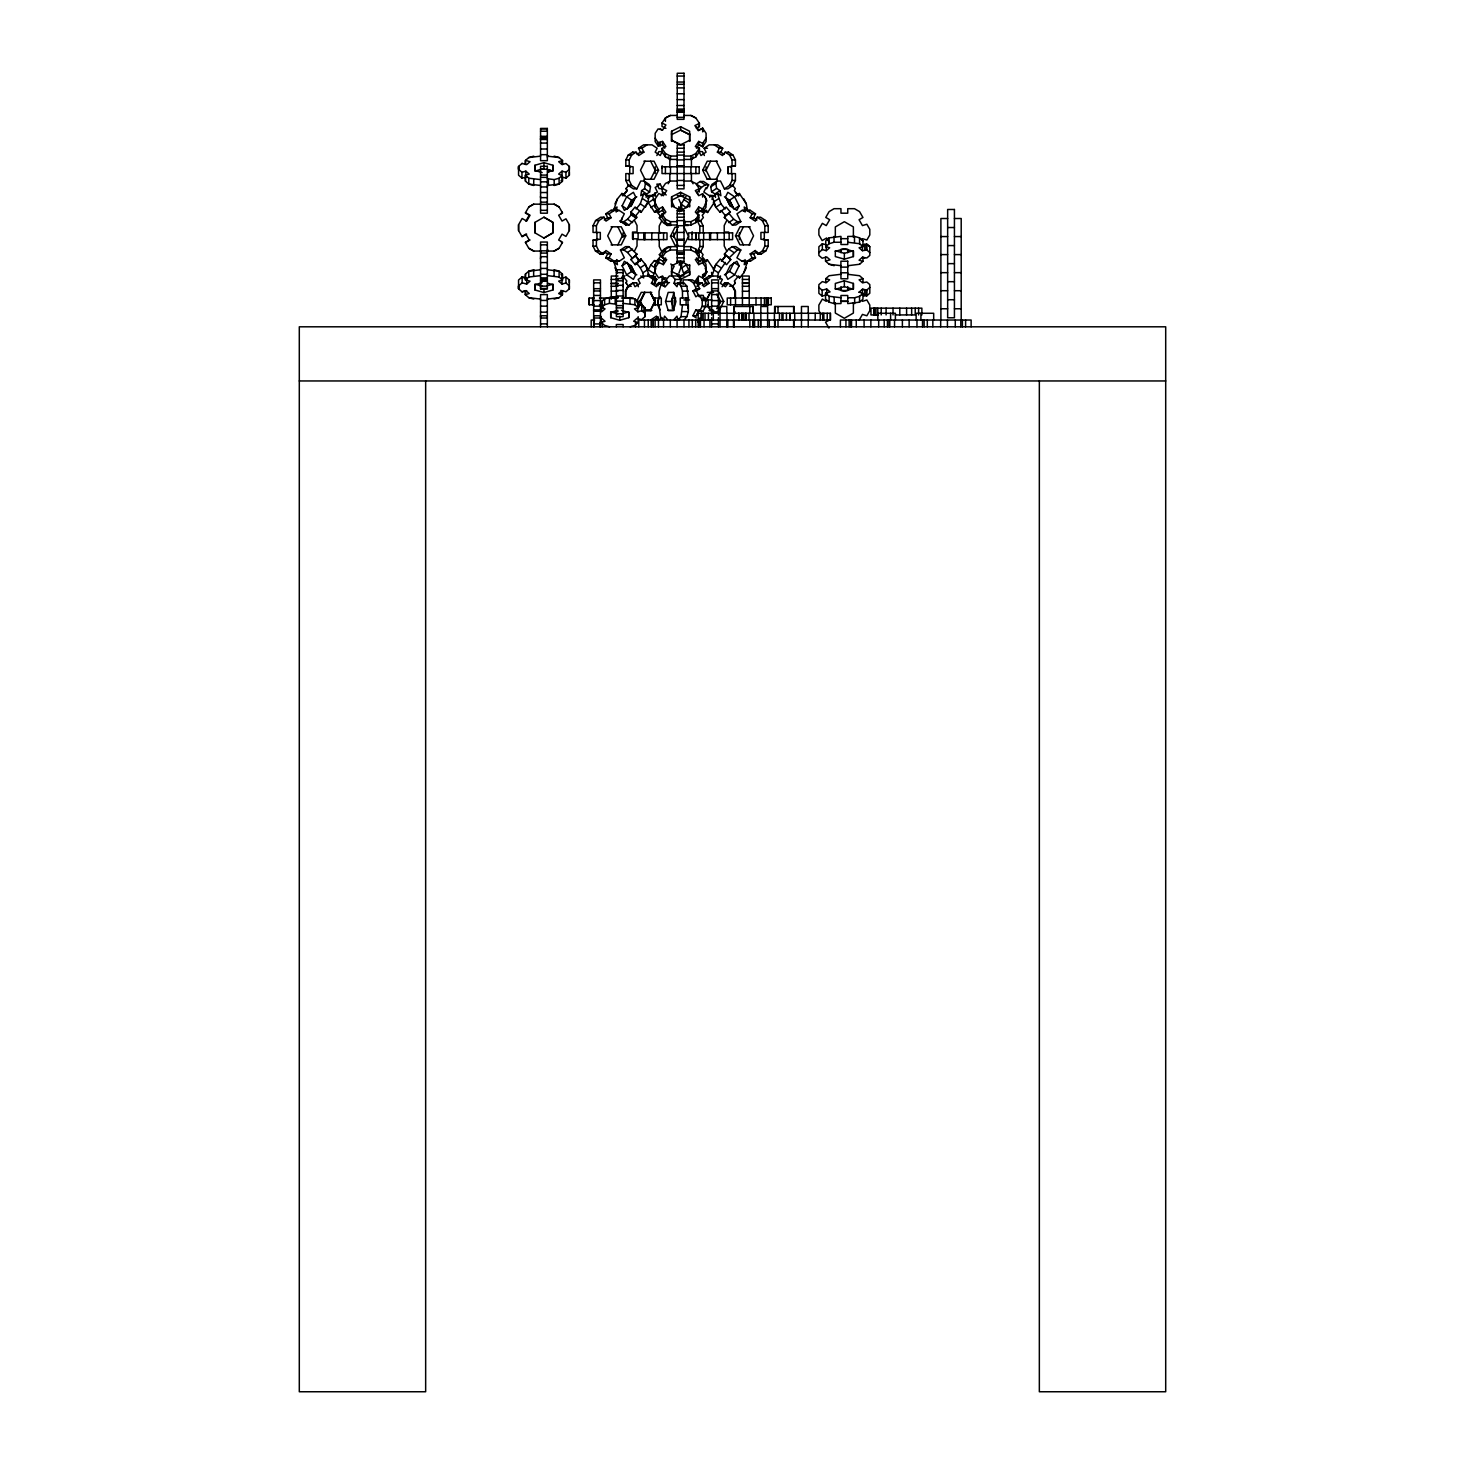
<?xml version="1.0" encoding="UTF-8"?>
<svg xmlns="http://www.w3.org/2000/svg" width="1465" height="1465" viewBox="0 0 1465 1465"><rect width="100%" height="100%" fill="white"/><g stroke="black" fill="none" stroke-linecap="round" stroke-linejoin="round"><path stroke-width="1.5" d="M551.188 170.618L547.562 169.574L552.983 171.149L552.983 165.289L543.955 162.67L534.926 165.27L534.926 170.489L542.16 172.577M547.562 283.184L552.983 284.759L552.983 289.96L543.955 292.56L534.926 289.96L534.926 284.741L542.16 282.653M534.926 232.825L534.926 222.405L543.955 217.186L552.983 222.405L552.983 232.825L543.955 238.044L534.926 232.825L534.926 222.405M552.983 165.289L552.983 170.489L547.562 172.046L551.188 171.002M561.791 291.004L562.047 295.124L558.659 293.549L562.047 290.619L565.948 291.755L569.336 288.825L569.336 285.895L565.948 282.965L565.948 277.086L562.047 278.222M569.336 282.965L569.336 280.016L565.948 277.086M547.379 251.064L554.264 251.064L559.099 248.263L562.56 242.274L558.659 240.022L562.047 234.162L565.948 236.414L569.336 230.554L569.336 224.694L565.948 218.816L562.047 221.087L558.659 215.227L562.56 212.956L559.099 206.968L554.264 204.166L547.379 204.166M562.047 177.009L565.948 178.144L569.336 175.214L569.336 172.284M562.56 164.465L562.56 160.546L558.659 161.681L562.047 164.611L565.948 163.476L569.336 166.424L569.336 169.354L565.948 172.284L565.948 178.144M621.545 310.397L628.778 312.484L628.778 317.685L619.75 320.286L610.722 317.685L610.722 312.484L617.937 310.397M671.593 133.48L671.593 141.373L671.593 131.246L680.621 126.723L689.649 131.246L689.649 141.391L689.649 133.498M671.611 264.671L671.611 274.834L671.611 271.446L680.639 275.969L689.667 271.446L689.667 274.834L680.639 279.339L680.639 275.969L684.228 274.156M671.611 206.986L671.611 196.823L680.621 192.318L689.667 196.841L689.667 200.211L680.621 195.706L671.611 200.211L671.611 196.823M689.667 274.834L689.667 264.689M689.667 206.986L689.667 196.841M526.668 234.125L522.144 236.744L518.555 230.536L518.573 224.694L522.144 218.486L526.668 221.105L530.055 215.245L525.532 212.626M658.627 212.333L658.627 208.964L662.528 207.005L662.528 210.392L658.627 212.333L655.24 207.243L655.24 198.8L658.829 193.435L663.352 195.706L666.721 190.615L662.198 188.362L665.476 183.455L670.311 181.037L677.233 181.037M665.916 277.672L662.015 279.632L662.015 283.001L665.916 281.06L662.528 275.969L658.627 277.929L655.24 272.838L655.24 264.396L658.829 259.03L663.352 261.283L663.352 264.671L658.829 262.418L658.829 259.03M526.668 177.009L521.961 178.144L521.961 172.284L518.555 169.336L518.573 166.424L522.144 163.311M522.144 282.782L526.668 284.1L526.668 278.24L522.144 276.922L522.144 282.782L518.573 285.895L518.555 288.806L522.144 291.92L526.668 290.619M638.172 316.715L638.172 322.575L633.649 321.274L637.037 318.345L641.56 319.645L645.131 316.55L645.149 313.62L641.762 310.69L641.762 304.83L637.843 305.947L637.843 311.807L641.762 310.69M645.131 310.69L645.149 307.76L641.762 304.83M540.512 139.486L540.567 138.113L547.342 138.113M540.512 258.957L540.567 257.584M718.418 311.258L718.454 309.902M661.905 167.962L662.143 165.71M691.919 233.979L692.158 231.726M617.479 211.216L614.091 208.964L617.479 198.8L621.947 193.435L625.335 195.687M616.179 212.077L617.021 207.005L614.091 208.964M636.451 152.397L632.679 152.14L628.247 155.089L625.83 159.923L625.83 165.82L633.118 166.845L633.118 173.621L625.811 173.621L625.83 180.451L628.247 185.396L633.448 188.857L636.836 188.857L640.754 181.037L644.124 181.037L645.406 183.455L644.545 188.655L641.615 190.596L640.773 195.687L643.703 193.728L648.775 197.116L647.933 202.188L641.157 212.333L635.114 207.005L630.884 212.077L636.927 217.424L628.979 225.024L626.031 225.024L620.959 221.655L622.35 217.717M626.031 225.024L626.288 223.486M620.959 221.655L623.889 221.655L627.533 219.219L631.214 214.806L630.884 212.077M636.085 208.964L640.315 203.873L643.703 193.728M646.12 197.372L646.688 193.984L649.618 192.025L650.497 186.842L649.196 184.425L644.124 181.037M658.865 262.803L654.452 260.55L650.771 264.964L655.844 268.351L652.694 277.599L655.496 276.427L654.635 281.5M686.023 196.42L681.152 204.203L680.401 208.634L681.445 208.634M679.815 261.686L679.247 265.11L682.177 263.151M678.881 273.186L681.884 264.872M712.027 199.515L712.613 196.109M712.484 274.541L715.854 264.396L720.341 259.03L726.548 264.671L730.779 259.598L724.571 253.958L730.779 259.598M725.413 262.418L718.399 272.838L717.557 277.929L720.487 275.969L719.919 279.357M734.679 283.789L734.936 282.232M745.081 259.58L744.238 264.652L747.168 262.711L743.781 260.44M736.163 275.676L739.55 277.929L743.799 272.838L747.223 262.418M676.94 262.858L677.398 261.063M709.738 197.281L710.195 195.468M688.349 298.036L686.884 286.188L683.972 282.837L678.112 282.837L676.995 286.737L674.028 283.331L675.164 279.43L672.16 275.969M678.02 275.969L681.024 279.43L679.888 283.331L674.028 283.331M679.888 319.517L674.028 319.517L676.958 316.129L678.094 320.029L681.024 316.66L682.489 304.812M684.009 326.805L684.009 320.029L686.884 316.66L688.349 311.569L688.349 304.812L680.236 304.812L680.236 298.036L688.587 298.036M665.549 301.424L668.168 292.396L674.028 292.396L671.409 301.424L674.028 310.452L668.168 310.452L665.549 301.424L671.409 301.424M670.75 225.445L667.289 225.445L663.59 222.973L659.323 217.845L660.294 215.886L656.027 210.832L654.452 211.986L648.354 202.719L653.427 199.35L652.694 194.918L655.496 196.109L654.928 192.721M629.346 297.981L625.445 297.981L625.445 291.114L627.862 286.279L633.063 282.8L636.799 282.837M693.037 156.755L691.425 160.088L691.425 166.809M715.543 197.39L714.975 194.003L711.587 191.75L710.763 186.842L711.972 184.425L717.044 181.037L720.505 181.037L724.424 188.857L729.607 185.396L732.042 180.451L732.042 173.621M724.424 188.857L727.812 188.857L732.994 185.396L735.43 180.451L735.43 173.621L728.105 173.621L728.105 166.845L735.43 165.82L735.43 159.923L732.994 155.089L728.581 152.14L724.809 152.397M733.416 314.938L735.027 311.642M617.845 244.856L622.369 235.828L617.845 226.8M611.07 226.8L621.233 226.8L625.738 235.828L621.233 244.856L611.07 244.856M661.338 195.742L662.839 192.739L666.227 194.992M634.51 251.046L637.037 245.974L637.037 238.832L632.514 238.832L632.514 232.056L637.037 232.056L637.037 225.518L634.62 220.684M730.101 205.851L725.596 196.823L727.849 192.318L734.624 196.841L739.129 205.851L736.877 210.374L730.101 205.851L726.494 198.636M704.665 276.372L706.917 271.867L705.123 268.26M749.055 244.856L753.559 235.828L749.055 226.8M611.07 253.921L607.682 253.921L605.704 257.822L609.11 257.822L611.07 253.921L605.997 250.533L603.25 253.921L599.881 253.921L595.449 250.973L593.032 246.138L593.032 240.242L600.32 239.216L600.32 232.441L593.032 232.441L593.032 225.683L595.577 220.592L600.65 217.223L604.038 217.223L605.997 221.123L611.07 217.736L609.11 213.835L605.723 213.835L607.682 217.736L611.07 217.736M630.774 166.845L629.218 165.82L629.218 159.923L631.635 155.089L636.048 152.14L638.777 155.528L643.868 152.14L641.908 148.24L638.52 148.24L640.48 152.14L643.868 152.14M596.42 232.441L596.42 225.683L598.965 220.592L604.038 217.223M614.934 203.873L617.479 198.8M622.131 205.851L626.635 196.823L633.411 192.318L635.663 196.841L631.159 205.851L624.383 210.374L622.131 205.851L627.203 209.239L631.726 200.211L636.799 196.823M645.021 161.205L640.498 170.215L645.003 179.261M612.205 226.8L607.7 235.828L612.205 244.856M621.215 220.098L624.31 213.798L619.256 210.447L610.923 210.374L605.723 213.835M628.1 207.426L631.708 200.211L626.635 196.823M631.159 205.851L634.766 198.636M656.869 155.528L658.829 151.627L662.217 151.627L660.257 155.528L655.185 152.14L657.144 148.24L652.053 144.852L643.593 144.852L638.52 148.24M650.661 179.261L655.166 170.233L650.643 161.205M643.886 161.205L654.031 161.205L658.554 170.233L654.031 179.261L643.886 179.261M622.131 265.806L624.383 261.301L631.159 265.806L635.663 274.834L633.411 279.339L626.635 274.834L622.131 265.806L627.203 262.418L631.708 271.446L635.096 273.699M668.223 183.766L669.835 180.543L669.835 173.621M638.484 262.4L635.114 264.652L630.884 259.58L636.927 254.251L628.888 246.633L625.537 246.633L620.464 250.002L624.346 257.822L619.146 261.283L615.758 261.283M656.064 210.814L655.478 211.986L658.865 209.733M636.689 253.958L635.554 256.21L639.784 261.283L640.919 259.03L645.387 264.396L648.775 274.541M630.884 259.58L636.927 254.251M635.114 264.652L641.157 259.323L640.187 261.264L635.957 256.192M625.445 291.114L627.862 286.279L631.25 286.279M661.649 221.105L659.232 225.94L659.232 231.836L660.77 232.862M650.771 264.964L648.354 269.798L653.427 273.186M639.436 306.826L636.726 301.424L641.249 292.377L651.779 292.396M717.374 179.261L707.21 179.261L702.706 170.233L707.229 161.205L717.374 161.205M678.405 245.278L675.017 245.278L670.494 236.231L675.017 227.221L678.405 227.221M691.095 199.808L686.224 207.59L681.152 204.203L678.881 199.35M645.003 292.396L640.498 301.442L645.003 310.452M707.21 179.261L710.598 179.261L706.093 170.233L710.617 161.205M677.508 243.465L673.882 236.231L677.508 229.016M661.924 282.617L658.536 282.617L656.485 286.719L651.412 283.331L653.372 279.43L656.76 279.43L651.669 276.043L643.208 276.043L638.136 279.43L640.095 283.331L635.023 286.719L633.063 282.8M717.392 152.14L719.352 148.24L722.721 148.24L720.78 152.14L717.392 152.14L722.465 155.528L725.193 152.14L729.607 155.089L732.042 159.923L732.042 165.82L730.486 166.845M654.58 283.752L656.851 279.229L651.943 275.969L648.556 275.969M706.093 187.52L703.823 192.043L709.188 195.614L714.261 195.632M706.661 188.765L708.62 184.865L703.548 181.477L700.16 181.477L696.351 184.022L701.424 187.41L705.233 184.865L708.62 184.865M650.259 310.452L654.782 301.405L650.259 292.396L654.782 301.424M650.643 310.452L655.166 301.424L650.643 292.396M716.239 179.261L720.762 170.215L716.239 161.205M684.045 245.278L688.55 236.25L684.045 227.221M671.428 271.666L674.138 266.245L670.75 263.993M705.123 204.276L706.936 200.668L704.665 196.145M710.763 186.842L715.836 183.455L717.044 181.037M660.202 296.534L658.133 300.545L658.206 306.13L660.092 309.902M714.096 202.756L707.595 212.498L704.207 210.246M699.831 239.637L699.831 246.559L697.413 251.394L700.801 251.394L703.218 246.559L703.218 239.637M715.836 183.455L716.66 188.362L720.048 190.615L720.89 195.706L717.502 193.435L712.43 196.823L715.854 207.261L720.084 212.333L721.073 210.392L725.303 215.465L724.314 217.424L732.335 225.024L735.741 225.024L740.851 221.618M720.084 212.333L726.146 207.005L730.376 212.077L724.314 217.424M743.781 211.216L747.168 208.964L746.326 203.855L739.312 193.435L738.177 195.706L735.357 192.318M726.64 220.684L724.223 225.518L724.223 232.056L728.746 232.056M697.194 280.053L698.182 278.094M714.096 269.78L707.357 259.745L706.368 261.686L702.12 256.576L703.09 254.635L698.897 249.581M692.89 315.726L695.857 309.866L701.332 311.239L699.318 309.866L696.315 315.726L692.927 315.726L696.315 317.997M750.172 244.856L740.008 244.856L735.503 235.828L740.008 226.8L750.172 226.8M696.369 315.726L699.318 309.866M699.684 311.239L702.229 306.13L702.229 300.545L699.684 295.436M706.606 299.611L709.316 294.19M705.709 301.424L710.617 292.396M743.396 244.856L738.891 235.828L743.396 226.8M697.725 321.934L699.757 317.997M703.072 311.239L705.672 306.13L705.617 300.545L703.072 295.436M750.19 217.736L752.149 213.835L755.519 213.835L753.578 217.736L750.19 217.736L755.262 221.123L757.222 217.223L760.61 217.223L765.682 220.592L768.209 225.683L768.209 232.441L760.921 232.441L760.921 239.216L768.209 240.242L768.209 246.138L765.792 250.973L761.379 253.921L757.991 253.921L755.244 250.533L750.172 253.921L752.149 257.822L755.519 257.822L753.578 253.921L750.19 253.921M722.08 286.719L724.809 283.331L728.197 283.331L725.468 286.719L720.395 283.331L722.337 279.43L717.264 276.043L708.804 276.043M724.461 274.834L729.533 271.446L734.057 262.436L739.129 265.806L734.624 274.834L727.849 279.339L725.596 274.834L730.101 265.806L736.877 261.301L739.129 265.806M722.483 259.58L725.303 256.192L724.314 254.251L728.654 249.05L732.28 246.633L735.741 246.633L740.814 250.002L736.913 257.822L742.114 261.283L745.484 261.283M716.751 308.639L720.377 301.405L716.751 294.19M718.949 305.031L720.762 301.442M719.242 310.452L723.765 301.405L719.242 292.396M743.781 272.856L746.326 267.784M757.991 253.921L762.404 250.973L764.84 246.138L764.84 240.242L763.283 239.216M540.567 204.166L533.645 204.166L528.792 206.968L525.331 212.956L529.25 215.227L525.862 221.087M561.022 213.853L562.047 212.059M859.058 320.267L862.446 314.407L866.859 315.762L869.807 310.672L869.807 305.068L866.859 299.977L862.446 301.332M655.166 138.168L658.115 142.581L662.528 141.409L662.528 144.797L658.115 145.969L655.166 141.556L655.166 133.333L658.115 128.902L662.528 130.055L665.916 124.983L662.015 123.023M698.713 141.409L698.713 144.797L702.632 146.738L702.632 143.369L698.713 141.409L695.307 146.518L699.208 148.478L699.208 151.866L695.857 156.902L690.931 159.429L684.009 159.429M696.443 148.203L698.713 144.797M684.009 156.059L690.931 156.059L695.857 153.514L699.208 148.478M702.632 143.369L706.093 138.168M702.632 146.738L706.093 141.556L706.093 133.333L702.632 128.133L698.713 130.092L696.443 126.686M677.233 246.633L670.311 246.633L665.476 249.05L662.198 253.958L662.198 257.346L666.721 259.598L663.352 264.671M658.829 262.418L655.24 267.784L655.24 264.396M662.198 257.346L665.476 252.438L670.311 250.002L677.233 250.002M698.713 207.005L698.713 210.392L702.632 212.333L702.632 208.964L698.713 207.005L695.326 212.077L698.732 214.806L698.732 218.193L695.783 222.607L690.931 225.024L685.052 225.024L684.009 223.486M663.352 261.283L665.604 257.913M696.461 213.762L698.713 210.392M684.009 220.098L685.052 221.655L690.931 221.655L695.783 219.219L698.732 214.806M702.632 208.964L706.002 203.873M702.632 212.333L706.002 207.261L706.002 198.8L702.632 193.728L698.713 195.687L695.326 190.596L699.245 188.655L695.783 183.455L690.784 181.037L684.009 181.037M698.457 280.016L698.457 283.404L695.326 281.06L698.713 275.969L702.632 277.929L706.002 272.856L706.002 264.396L702.632 259.323L698.713 261.264L698.713 264.652L702.632 262.711L702.632 259.323M628.906 185.084L625.94 188.655L626.91 190.596L622.68 195.687L621.709 193.728L625.079 195.98M635.957 215.465L640.187 210.392L641.157 212.333M701.424 187.41L697.194 192.483L698.182 194.442M659.323 254.69L665.385 260.019L659.323 254.69L663.553 249.618L667.362 247.072L670.75 247.072M660.294 256.65L656.064 261.722L655.478 260.55M700.014 221.6L703.365 217.571L702.229 215.318L706.46 210.227L707.595 212.498M721.458 261.283L725.688 256.21M729.643 257.346L737.353 250.002L740.814 250.002M732.225 286.737L735.32 283.001L734.35 281.06L738.58 275.969L739.55 277.929M669.468 282.617L663.608 282.617L660.514 286.188L659.049 291.242L659.049 298.036L661.301 298.036L661.301 304.812L659.049 304.812L660.477 316.623L663.444 320.029L664.561 316.129L667.491 319.517M540.567 156.151L528.792 157.561L525.331 160.546L525.331 164.465M547.342 157.048L548.368 156.151M561.791 160.326L562.047 164.007M565.948 172.284L562.047 171.149L558.659 174.079L562.047 175.654L559.099 178.199L554.264 179.609L547.342 178.712M522.144 276.922L518.555 280.035L518.573 288.825L518.555 285.895M526.668 284.1L530.055 281.17L525.532 279.852L528.792 277.031L540.567 275.621M561.022 274.614L562.047 273.717L562.047 284.082L565.948 282.965M547.379 299.08L559.099 297.67L562.56 294.685L562.56 290.766M616.38 304.244L609.44 303.365L604.606 304.757L601.657 307.302L605.045 308.877L601.657 311.807L601.657 301.442L604.606 298.897L609.44 297.487L616.38 298.384M638.172 322.575L634.913 325.413L630.06 326.805M818.88 252.584L822.359 249.581L826.26 250.698L826.26 244.838L822.359 243.721L818.88 246.761L818.88 255.423L822.158 258.243L826.681 256.906L830.069 259.836L825.546 261.136L825.546 257.217M869.807 252.584L866.859 250.021L862.446 250.698L859.058 247.768L862.958 246.651L862.958 240.791L859.57 237.861L854.498 236.396L847.741 236.433L847.741 244.509L840.965 244.509L840.965 236.396L829.117 237.861L825.766 240.809L825.766 246.633L829.666 247.75L826.26 250.698M825.766 246.633L829.117 243.721L834.043 242.256L840.965 242.256M825.766 282.58L825.766 278.625L829.117 275.731L840.965 274.266M862.446 250.698L862.446 244.838L866.859 244.197L869.807 246.706L869.807 255.423L866.859 257.968L862.446 257.291L859.058 260.221L862.958 261.338L862.958 257.401M859.552 264.304L862.958 261.301M859.058 292.231L862.446 289.246L866.859 289.978L869.807 287.415M847.741 297.743L854.663 297.743L859.552 296.315L862.958 293.348L859.058 292.176M818.88 287.415L822.158 290.253L826.681 288.953L830.069 291.883L825.546 293.183L825.546 299.043L829.117 302.138L834.171 303.603L840.965 303.566L840.965 295.491L847.741 295.491L847.741 303.603L859.552 302.175L862.958 299.208L862.958 293.311M862.446 295.106L864.79 295.838L864.79 289.978L862.446 289.246L862.446 295.161L866.859 295.784L869.807 293.238L869.807 284.576L866.859 282.031L862.446 282.763L859.058 279.833L862.958 278.698L859.57 275.731L847.741 274.303M641.908 148.24L646.981 144.852M637.092 154.393L640.48 152.14M704.372 155.528L702.431 151.627L699.043 151.627L700.984 155.528L706.075 152.14L704.116 148.24L709.188 144.852L717.649 144.852L722.721 148.24M609.11 213.835L614.311 210.374L610.923 210.374M604.294 219.988L607.682 217.736M660.239 184.132L656.851 184.132L659.122 188.655L662.51 188.655L660.239 184.132L655.166 187.52L657.419 192.043L647.603 198.306M593.032 240.242L597.976 239.216M727.025 153.166L728.581 152.14M650.771 207.572L655.844 204.184L653.427 199.35M654.452 211.986L657.84 209.733M654.708 211.986L658.096 209.733M599.881 253.921L604.807 252.896M660.294 215.886L663.682 213.634M659.287 217.864L662.711 215.575M678.735 211.345L682.122 209.092L678.735 206.821L679.577 211.894M620.464 250.002L623.815 250.002L628.888 246.633M711.587 191.75L716.66 188.362M667.289 225.445L670.677 223.193M714.975 194.003L720.048 190.615M623.815 250.002L627.533 252.438L632.605 249.05M614.934 267.784L617.479 272.856L614.036 262.418L617.424 260.166M718.399 198.8L713.327 202.188L715.854 207.243L720.927 203.855L717.502 193.435M697.34 213.066L702.413 209.678M637.531 261.283L640.919 259.03M735.924 195.687L739.312 193.435M734.624 196.841L729.552 200.211L724.461 196.823M736.163 195.98L739.55 193.728L738.58 195.687L734.35 190.596L735.32 188.655L732.354 185.084M625.079 275.676L621.709 277.929L622.68 275.969L626.91 281.06L625.94 283.001L629.034 286.737M626.635 274.834L631.708 271.446L636.799 274.834M642.86 272.856L640.315 267.784L645.387 264.396L647.933 269.468L642.86 272.856L643.703 277.929L640.773 275.969M739.129 205.851L734.057 209.239L729.552 200.211L733.141 207.426M725.303 215.465L730.376 212.077M633.411 282.837L628.375 286.188L625.83 291.114L625.83 298.036M755.519 213.835L750.336 210.374L741.986 210.447L736.95 213.798L740.814 221.655L737.408 221.655L733.727 219.219L729.405 214.036M728.654 222.607L733.727 219.219M732.335 225.024L737.408 221.655M681.152 268.315L686.224 264.927L688.642 269.78L683.569 273.168L680.401 263.901L684.045 261.649M697.523 253.591L700.801 251.394M657.675 284.356L662.217 283.587M703.969 261.997L707.357 259.745M703.548 274.12L706.917 271.867M703.731 279.43L707.119 279.43L709.06 283.331L705.691 283.331L703.731 279.43L709.316 275.969L712.686 275.969M696.846 286.279L702.046 282.8L703.987 286.719L709.06 283.331M707.119 279.43L712.191 276.043M703.127 295.436L697.889 295.436L695.857 296.791L692.927 290.931L696.315 288.678L699.684 288.678L696.754 282.818L692.359 279.888L683.111 279.888L683.184 284.393M651.412 319.517L656.485 316.129L658.444 320.029L661.905 317.722M702.303 285.583L705.691 283.331M692.927 290.931L696.315 290.931L699.757 288.678M654.8 319.517L658.188 317.264M655.185 319.517L658.591 317.264M753.578 253.921L756.966 251.669M752.149 257.822L747.022 261.246L750.391 261.246L755.519 257.822M701.332 295.436L699.245 296.791L696.315 290.931M733.489 298.036L735.027 297.01M521.961 236.414L525.862 234.162L529.25 240.022L525.331 242.274L528.792 248.263L533.645 251.064L540.567 251.064M525.532 242.604L530.055 239.985M543.955 238.044L552.983 232.825L552.983 222.424L543.955 217.205M830.069 319.571L825.546 322.19L828.934 328.05M528.792 206.968L533.736 204.166M554.1 251.064L559.099 248.263M689.667 205.851L680.639 210.374L671.611 205.851M670.476 115.442L665.403 117.987L662.015 123.06L662.015 126.448L665.916 128.389M684.009 115.442L690.931 115.442L695.857 117.987L699.428 123.353L694.904 125.605L698.292 130.678L702.815 128.426L702.815 131.813M696.424 128.242L699.428 126.723L699.428 123.353M662.015 148.441L665.403 153.514L670.476 156.059L670.476 159.429L665.403 156.902L662.015 151.829L662.015 148.441L665.916 146.482L662.528 141.409M680.621 144.779L671.593 140.255L680.621 144.779L689.649 140.255M677.233 225.024L670.402 225.024L665.476 222.607L662.015 217.424L662.015 214.036L665.916 212.077L662.528 207.005M671.611 265.806L680.621 261.301L689.667 265.806M684.063 246.633L690.784 246.633L695.783 249.05L699.245 254.251L699.245 257.62L695.326 259.58L698.713 264.652M859.552 264.268L847.741 265.733M547.562 285.657L552.983 284.1L552.983 289.96M521.961 172.284L525.862 171.149L529.25 174.079L525.331 175.214L525.331 181.074L528.792 184.077L540.567 185.469M542.16 169.043L534.926 171.13L534.926 165.27M540.567 269.761L528.792 271.172L525.331 274.156L525.331 280.016M521.961 291.755L525.862 290.619L529.25 293.549L525.331 294.685L525.331 290.766M547.379 269.761L559.099 271.172L562.56 274.156L562.56 280.016L558.659 281.152L562.047 284.082M623.138 297.487L634.913 298.897L638.374 301.9L638.374 307.76L634.455 308.877L637.843 311.807M835.325 251.376L844.353 248.757L853.381 251.357L853.381 256.576L844.353 259.177L835.325 256.576L835.325 250.716L844.353 253.317L853.381 250.716L853.381 256.576M621.563 313.913L628.778 311.825L628.778 317.685M601.144 316.55L601.144 322.41L605.045 321.274L601.657 318.345M844.353 280.804L835.325 283.423L835.325 289.283L844.353 286.682L853.381 289.283L853.381 283.423L844.353 280.804L844.353 286.682M825.766 278.68L829.666 279.797L826.26 282.763L822.359 281.591L818.88 284.631L818.88 293.293L822.158 296.113L826.681 294.776L826.681 288.953M528.792 157.561L533.736 156.151M533.736 269.761L528.792 271.172L528.792 277.031M554.1 299.08L559.099 297.67M763.924 304.848L766.287 304.812L766.287 298.036M655.606 319.993L653.262 320.029L653.262 326.805M750.336 210.374L741.986 210.447M742.114 261.283L750.391 261.246M646.999 195.632L652.053 195.614L648.684 195.614M682.067 261.631L677.013 261.649L680.401 261.649M668.168 310.452L673.369 310.452L675.969 301.442L673.369 292.396M677.233 76.052L684.009 76.052M677.233 82.04L684.009 82.04M677.233 84.292L684.009 84.292M677.233 87.9L684.009 87.9M677.233 93.76L684.009 93.76M677.233 99.62L684.009 99.62M677.233 105.498L684.009 105.498M677.233 109.088L684.009 109.088M677.233 110.461L684.009 110.461M677.233 111.798L684.009 111.798M677.233 112.256L684.009 112.256M677.233 115.442L670.311 115.442L665.421 117.933L665.403 121.357M677.233 117.347L684.009 117.347M540.567 128.883L547.342 128.883M540.567 131.227L547.342 131.227M540.567 136.318L547.342 136.318M540.567 136.776L547.342 136.776M540.567 139.486L547.342 139.486M540.512 143.076L547.342 143.076M677.233 148.24L684.009 148.24M704.116 148.24L707.503 148.24M540.567 149.009L547.342 149.009M677.233 152.14L684.009 152.14M540.567 154.667L547.342 154.667M628.247 155.089L631.635 155.089M677.233 155.089L684.009 155.089M729.607 155.089L732.994 155.089M670.476 156.059L677.233 156.059M547.379 156.151L559.099 157.561L562.56 160.546M670.311 159.429L677.233 159.429M625.83 159.923L629.218 159.923M677.233 159.923L684.009 159.923M732.042 159.923L735.43 159.923M625.83 165.82L629.218 165.82M677.233 165.82L684.009 165.82M732.042 165.82L735.43 165.82M626.214 166.076L629.602 166.076M677.233 166.076L684.009 166.076M731.658 166.076L735.027 166.076M540.567 169.226L547.342 169.226M655.166 170.233L658.554 170.233M702.706 170.233L706.093 170.233M540.567 175.086L547.342 175.086M540.567 177.357L547.342 177.357M525.331 175.214L528.792 178.199L540.567 179.609M625.83 180.451L629.218 180.451L631.635 185.396L636.836 188.857M677.233 180.451L684.009 180.451M732.042 180.451L735.43 180.451M540.567 181.843L547.342 181.843M547.379 185.469L559.099 184.077L562.56 181.074L562.56 177.155M628.247 185.396L631.635 185.396M677.233 185.396L684.009 185.396M729.607 185.396L732.994 185.396M540.567 186.952L547.342 186.952M540.567 192.538L547.342 192.538M677.233 195.614L684.009 195.632M709.188 195.614L712.576 195.614M547.342 197.647L540.567 197.647L540.512 196.292M540.567 202.152L547.342 202.152M540.512 204.404L547.342 204.404M540.567 210.319L547.342 210.319M677.233 210.374L684.009 210.374L684.009 261.283L677.233 261.283L677.233 210.374L684.009 210.447M615.886 210.447L619.256 210.447M678.68 210.868L682.067 210.868M677.233 213.835L684.009 213.835M677.233 217.223L684.009 217.223M947.654 218.505L940.896 218.505L940.896 320.029M954.429 218.505L961.205 218.505L961.205 320.029M595.577 220.592L598.965 220.592M677.233 220.592L684.009 220.592M757.222 217.223L762.294 220.592L765.682 220.592M703.218 232.825L703.218 226.104L700.801 221.105L697.413 221.105L699.831 226.104L699.831 232.825M662.015 214.036L665.476 219.219L670.402 221.655L677.233 221.655M688.312 225.482L684.851 225.482L683.661 222.991M593.032 225.683L596.42 225.683M677.233 225.683L684.009 225.683M762.294 220.592L764.84 225.683L768.209 225.683M699.831 226.104L703.218 226.104M947.654 227.533L954.429 227.533M677.233 232.441L684.009 232.441M622.369 235.828L625.738 235.828M735.503 235.828L738.891 235.828M670.494 236.231L673.882 236.231M940.896 236.561L947.654 236.561M954.429 236.561L961.205 236.561M840.965 238.648L847.741 238.685M677.233 239.216L684.009 239.216M593.417 239.985L596.804 239.985M677.233 239.985L684.009 239.985M764.437 239.985L767.825 239.985M677.233 240.242L684.009 240.242M764.84 240.242L768.209 240.242M847.741 242.256L859.57 243.721L862.958 246.651M540.567 244.838L547.342 244.838M947.654 245.571L954.429 245.571M593.032 246.138L596.42 246.138L598.837 250.973L603.25 253.921M677.233 246.138L684.009 246.138M764.84 246.138L768.209 246.138M699.831 246.559L703.218 246.559M684.063 250.002L690.784 250.002L695.783 252.438L699.245 257.62M540.512 250.826L547.342 250.826M595.449 250.973L598.837 250.973M677.233 250.973L684.009 250.973M762.404 250.973L765.792 250.973M540.567 253.097L547.342 253.097M684.009 252.896L677.233 252.896L677.196 250.533M600.265 253.665L603.653 253.665M677.233 253.665L684.009 253.665M757.606 253.665L760.994 253.665M677.233 253.921L684.009 253.921M940.896 254.599L947.654 254.599M954.429 254.599L961.205 254.599M540.567 256.686L547.342 256.686M677.196 257.822L684.009 257.822M605.723 257.822L610.85 261.246L614.238 261.246L609.11 257.822M540.567 262.565L547.342 262.565M947.654 263.627L954.429 263.627M680.401 263.901L681.445 263.901M825.546 261.136L829.117 264.268L840.965 265.696M840.965 267.124L847.741 267.124M540.567 268.425L547.342 268.425M616.38 272.637L623.138 272.637M940.896 272.655L947.654 272.655M954.429 272.655L961.205 272.655M840.965 272.801L847.741 272.801M540.567 274.285L547.342 274.285M547.379 275.621L559.099 277.031L562.56 280.016M684.009 275.969L669.377 275.969L666.538 279.229L667.839 283.752L664.909 287.14L663.608 282.617M618.029 276.043L611.271 276.043L611.271 299.171M540.567 277.892L547.342 277.892M616.38 278.551L623.193 278.551M540.567 279.247L547.342 279.247M611.271 279.43L618.029 279.43M675.164 279.43L681.024 279.43M742.444 279.43L749.219 279.43M540.567 280.584L547.342 280.584M616.38 280.822L623.138 280.822M540.567 281.042L547.342 281.042M947.654 281.683L954.429 281.683M593.673 282.837L600.449 282.837M688.971 279.888L693.366 282.818L696.754 282.818M698.659 282.8L702.046 282.8M711.642 282.837L718.418 282.837M724.461 282.837L727.849 282.837L732.885 286.188L735.43 291.114L735.522 304.812M742.444 282.8L749.219 282.8M611.271 283.331L618.029 283.331M651.412 283.331L654.8 283.331L658.188 285.583M742.444 283.331L749.219 283.331M611.271 283.587L618.029 283.587M724.424 283.587L727.812 283.587M723.252 284.356L726.64 284.356M616.38 285.309L623.138 285.309L623.193 286.682M540.567 286.133L547.342 286.133M611.271 286.279L618.029 286.279M678.112 282.837L681.024 286.188L686.884 286.188M729.497 286.188L732.885 286.188M742.444 286.279L749.219 286.279M540.567 288.495L547.342 288.495M593.673 288.697L600.449 288.697M711.642 288.66L718.418 288.66M540.512 288.935L547.342 288.935L547.342 242.036L540.567 242.036L540.567 288.935M616.38 290.418L623.138 290.418M593.673 290.967L600.449 290.967M711.642 290.912L718.418 290.912M940.896 290.711L947.654 290.711M954.429 290.711L961.205 290.711M611.271 291.114L618.029 291.114M681.024 286.188L682.489 291.114L688.349 291.114M742.444 291.26L749.219 291.26M707.229 292.396L713.601 292.396M711.642 294.557L718.418 294.557M593.673 295.454L600.449 295.454M616.38 296.003L623.138 296.003M611.271 297.01L618.029 297.01M611.271 297.267L618.029 297.267M742.444 297.981L749.219 297.981M825.546 293.183L829.117 296.278L840.965 297.743M594.204 304.812L589.186 304.812L589.186 298.036L594.204 298.036M599.423 298.036L618.029 298.036M621.49 298.036L633.265 298.036M654.782 298.036L658.243 298.036L658.243 304.812L654.782 304.812M675.75 298.128L672.362 298.128L672.362 308.529M702.248 298.036L705.709 298.036M540.567 299.08L528.792 297.67L525.331 294.685M947.654 299.721L954.429 299.721M683.917 299.94L689.557 299.94M703.127 299.94L711.752 299.94M540.567 300.435L547.342 300.435M593.673 300.563L600.449 300.563M702.229 300.545L705.617 300.545M711.642 300.563L718.418 300.563M616.38 301.112L623.138 301.112M636.726 301.424L640.113 301.424L641.908 305.031M723.765 301.405L720.377 301.405L717.649 296.003M623.138 303.365L634.913 304.757L638.374 307.76M599.423 304.812L602.829 304.812M616.38 305.617L623.138 305.617M540.567 306.148L547.342 306.148M593.673 306.148L600.449 306.148M702.229 306.13L705.617 306.13M711.642 306.148L718.418 306.148M703.127 306.716L711.752 306.716M616.38 307.87L623.138 307.87M940.896 308.749L947.654 308.749M954.429 308.749L961.205 308.749M593.673 309.902L600.449 309.902M600.449 311.258L593.673 311.258L593.618 309.902M697.889 311.239L695.857 309.866L697.889 311.239L703.127 311.239M613.524 311.642L618.029 311.642M682.489 311.569L688.349 311.569M711.642 311.807L718.418 311.807M540.512 312.155L547.342 312.155M697.963 313.272L830.49 313.272L830.49 320.029L638.777 320.029L638.777 326.805M877.846 313.272L895.39 313.272L895.39 320.029M616.38 313.73L623.138 313.73M895.28 314.938L915.222 314.938L915.222 308.163M540.567 315.762L547.342 315.762M593.673 315.762L600.449 315.762M681.024 316.66L686.884 316.66M540.567 318.015L547.342 318.015M593.618 318.015L600.449 318.015M594.68 320.029L591.201 320.029L591.201 326.805M540.567 323.875L547.342 323.875M593.673 323.93L600.449 323.93M711.642 323.875L718.418 323.875M299.3 380.955L1165.7 380.955M643.868 310.452L651.779 310.452M610.85 261.246L619.146 261.283M702.98 320.029L705.526 320.084M554.1 156.151L559.099 157.561M609.605 326.805L604.606 325.413L601.144 322.41M528.792 297.67L533.736 299.08M862.446 257.236L864.79 257.968M521.961 163.476L526.668 164.629L530.055 161.699L525.532 160.381L525.532 164.3M829.117 264.231L834.171 265.696M835.325 288.623L844.353 291.242L853.381 288.623L853.381 283.423M521.961 277.086L525.862 278.222M542.16 286.188L534.926 284.1L534.926 289.96M617.955 313.913L610.722 311.825L610.722 317.685M698.292 144.193L702.815 146.463M696.424 146.647L699.428 148.148L699.428 151.536M660.184 128.902L662.528 130.092M665.22 193.252L662.198 191.75L662.198 188.362M690.802 115.442L695.857 117.987M677.013 274.156L680.621 275.969M554.1 204.166L559.099 206.968M528.792 248.263L533.736 251.064M862.446 238.667L866.859 240.022L869.807 234.931L869.807 229.327L866.859 224.237L862.446 225.592L859.058 219.732L862.958 217.479L859.57 211.619L854.498 208.689L847.741 208.689L847.741 213.194L840.965 213.194L840.965 208.689L834.043 208.689L829.117 211.619L825.766 217.424L829.666 219.695L826.26 225.592L822.359 223.339L818.88 229.327L818.88 234.931L822.158 240.59L826.681 237.971L828.934 241.89M826.26 301.332L822.359 299.08L818.88 305.068L818.88 310.672L821.059 314.444M714.261 144.852L719.352 148.24M720.78 152.14L724.168 154.393M747.168 208.964L744.238 207.005L745.081 212.077M746.949 210.374L752.149 213.835M700.16 181.477L705.233 184.865M753.578 217.736L756.966 219.988M632.679 152.14L634.217 153.166M683.569 199.368L688.642 202.756M761.379 253.921L756.434 252.896L755.262 250.533M645.406 183.455L650.497 186.842M697.34 218.798L700.801 221.105M732.28 246.633L737.353 250.002M644.545 188.655L649.618 192.025M641.615 190.596L646.688 193.984M728.654 249.05L733.727 252.438M642.86 198.8L647.933 202.188L645.387 207.261L640.315 203.873M729.552 271.446L734.624 274.834M720.945 267.784L715.854 264.396L713.327 269.45L718.399 272.838M631.47 213.249L636.543 216.637L636.286 218.193L631.214 214.806M631.269 214.421L636.341 217.809M697.34 259.452L700.728 261.722M627.533 219.219L632.605 222.607M623.889 221.655L628.979 225.024M621.014 221.252L626.086 224.639M654.452 260.55L658.096 262.803M647.603 274.211L652.951 277.599M648.299 276.043L653.372 279.43M659.213 283.331L663.645 286.279M604.276 251.669L607.682 253.921M614.036 262.418L617.424 264.671L616.582 259.598M861.274 239.363L862.958 240.828M869.807 246.761L866.859 244.197L866.859 250.021M561.022 180.616L562.047 181.514L562.047 171.149M522.144 178.309L518.555 175.196L518.573 166.424L518.573 169.354M601.657 301.442L602.701 308.199M547.342 298.182L548.368 299.08M619.658 220.94L621.215 222.314M720.927 203.855L725.175 208.964M627.533 252.438L631.855 257.62M636.085 262.711L640.315 267.784M700.49 257.657L701.827 259.452M662.528 144.797L664.799 148.185M697.688 216.637L698.732 218.193M702.632 262.711L706.002 267.784M696.461 257.895L698.713 261.264M662.528 210.392L664.799 213.762M658.627 208.964L655.24 203.855L655.24 207.243M561.022 241.377L562.047 243.172M547.342 249.27L548.368 251.064M743.781 198.8L746.326 203.873M693.037 183.766L691.425 180.543L691.425 173.621M735.027 291.114L732.61 286.279L735.027 291.26L735.027 297.981M671.428 200.852L674.12 206.272M704.409 279.229L706.661 283.752M707.906 305.031L710.617 310.452M707.503 305.031L710.214 310.452M693.366 282.818L696.315 288.678M626.178 188.362L627.313 190.615L623.083 195.706L621.947 193.435M661.338 276.775L662.858 279.797M657.217 316.825L658.737 319.846M631.14 265.806L634.766 273.021M628.1 264.231L631.708 271.446M636.451 282.8L638.392 286.719M726.75 251.046L724.223 245.974L724.223 232.862M661.649 251.394L659.232 246.468L659.232 239.637M668.223 156.755L669.835 160.088L669.835 166.809M724.717 216.637L724.974 218.193M711.532 272.417L712.082 275.805M681.298 204.184L681.848 207.462M626.324 282.232L626.581 283.789M540.512 315.762L540.567 317.118M540.512 284.43L540.567 287.14M518.555 224.713L518.573 230.554M853.381 237.33L853.381 226.91L844.353 221.709L835.325 226.929L835.325 237.33M853.381 302.651L853.381 313.071L844.353 318.29L835.325 313.071L835.325 302.669M688.001 298.109L688.019 308.529M1039.344 380.955L1039.344 1391.75L1165.7 1391.75L1165.7 326.805L299.3 326.805L299.3 1391.75L425.656 1391.75L425.656 380.955M971.13 326.805L971.13 320.029L840.397 320.029L840.397 326.805M965.6 320.029L965.6 326.805M962.395 320.029L962.395 326.805M960.802 320.029L960.802 326.805M955.272 320.029L955.272 326.805M947.434 320.029L947.434 326.805M940.676 320.029L940.676 326.805M933.681 320.029L933.681 313.272L916.138 313.272L916.138 320.029M932.839 320.029L932.839 326.805M927.308 320.029L927.308 326.805M924.122 320.029L924.122 326.805M922.51 320.029L922.51 326.805M921.87 314.938L921.87 308.163L870.961 308.163L870.961 314.938L878.322 314.938L875.96 314.938L875.96 308.163M920.917 313.272L920.917 320.029M918.61 308.163L918.61 314.938M916.98 320.029L916.98 326.805M911.651 308.163L911.651 314.938M909.142 320.029L909.142 326.805M906.597 308.163L906.597 314.938M902.385 320.029L902.385 326.805M899.803 308.163L899.803 314.938M894.547 320.029L894.547 326.805M893.027 308.163L893.027 314.938M890.61 313.272L890.61 320.029M889.804 320.029L889.804 326.805M889.017 320.029L889.017 326.805M887.424 320.029L887.424 326.805M886.105 308.163L886.105 314.938M884.219 320.029L884.219 326.805M881.216 308.163L881.216 314.938M878.689 320.029L878.689 326.805M877.791 308.163L877.846 320.029M874.422 308.163L874.422 314.938M873.891 308.163L873.891 314.938M870.869 320.029L870.869 326.805M866.859 289.978L866.859 295.838M866.346 244.161L866.346 250.021M866.346 289.978L866.346 295.838M864.79 244.161L864.79 250.021M864.094 320.029L864.094 326.805M862.958 278.661L862.958 282.599M859.57 237.861L859.57 243.721M859.552 296.315L859.552 302.175M856.256 320.029L856.256 326.805M854.498 236.396L854.498 242.256M854.663 297.743L854.663 303.603M851.531 320.029L851.531 326.805M850.726 320.029L850.726 326.805M849.132 320.029L849.132 326.805M847.741 252.749L847.741 249.343L840.965 249.343L840.965 252.749M847.741 286.609L847.741 290.528L840.965 290.528L840.965 286.609M845.946 320.029L845.946 326.805M844.353 253.317L844.353 259.177M834.043 236.396L834.043 242.256M834.171 297.743L834.171 303.603M830.307 313.272L830.307 320.029M829.117 237.861L829.117 243.721M829.117 296.278L829.117 302.138M827.231 313.272L827.231 320.029M823.843 313.272L823.843 320.029M822.707 313.272L822.707 320.029M822.359 243.721L822.359 249.581M822.158 290.253L822.158 296.113M820.272 313.272L820.272 320.029M815.218 313.272L815.218 320.029M808.424 313.272L808.424 320.029M808.222 313.272L808.222 306.496L801.465 306.496L801.465 326.805M808.222 320.029L808.222 326.805M794.726 313.272L794.726 320.029M794.103 313.272L794.103 306.496L774.6 306.496L774.6 313.272M794.103 320.029L794.103 326.805M793.627 306.496L793.627 313.272M793.627 320.029L793.627 326.805M786.43 313.272L786.43 320.084M783.043 313.272L783.043 320.029M781.907 313.272L781.907 320.029M779.453 313.272L779.453 320.029M778.007 306.496L778.007 313.272M778.007 320.029L778.007 326.805M775.058 306.496L775.058 313.272M775.058 320.029L775.058 326.805M774.6 320.029L774.6 326.805M774.399 313.272L774.399 320.029M769.29 320.029L769.29 326.805M768.356 298.036L768.356 304.812M767.825 298.036L767.825 304.812M767.623 326.805L767.623 306.496L760.848 306.496L760.848 326.805M764.84 225.683L764.84 232.441M764.455 298.036L764.455 304.848M764.309 232.441L764.309 239.216M761.068 298.036L761.068 304.812M760.5 320.029L760.5 326.805M758.247 320.029L758.247 326.805M755.995 298.036L755.995 304.812M754.64 320.029L754.64 326.805M753.926 313.272L753.926 320.029M753.285 320.029L753.303 326.805M753.01 306.496L753.01 313.272L753.285 306.496L734.002 306.496L734.002 313.272M753.01 320.029L753.01 326.805M749.824 306.496L749.824 313.272M749.824 320.029L749.824 326.805M749.219 304.848L749.219 276.043L742.444 276.043L742.444 304.848M749.036 313.272L749.036 320.029M746.143 313.272L746.143 320.029L743.781 320.029L743.781 313.272M745.612 313.272L745.612 320.084M742.224 313.272L742.224 320.029M741.711 313.272L741.711 320.029M739.404 232.862L739.385 239.619M738.854 313.272L738.854 320.029M738.763 313.272L738.763 320.029M734.258 306.496L734.258 313.272M734.258 320.029L734.258 326.805M734.185 320.029L734.002 326.805M733.8 313.272L733.8 320.029M733.489 320.029L733.489 326.805M731.529 166.845L731.511 173.621M730.596 298.036L730.596 304.812M729.149 232.862L729.149 239.619M728.123 166.845L728.123 173.621M727.83 320.029L727.83 326.805M727.006 313.272L727.006 320.029M726.805 313.272L726.805 306.496L720.048 306.496L720.048 326.805M726.805 320.029L726.805 326.805M718.418 315.067L718.418 279.907L711.642 279.907L711.642 315.067M718.418 317.685L718.418 326.805M717.392 232.862L717.392 239.674M713.308 313.272L713.308 320.029M711.642 317.685L711.642 326.805M710.617 232.862L710.617 239.674M709.847 232.862L709.847 239.619M709.921 320.029L709.921 326.805M709.591 232.862L709.591 239.619M708.419 313.272L708.419 320.029M708.181 299.94L708.181 306.716M706.093 166.809L706.093 171.313M705.013 313.272L705.013 320.084M704.042 320.029L704.042 326.805M703.694 232.862L703.694 239.619M703.163 313.272L703.163 320.029M702.632 128.133L702.632 131.52M702.632 193.728L702.632 197.116M702.632 274.541L702.632 277.929M701.625 313.272L701.625 320.029M701.094 313.272L701.094 320.029M700.435 320.029L700.435 326.805M699.208 123.023L699.208 126.411M699.245 188.655L699.245 192.025M699.153 320.029L699.153 326.805M698.842 232.862L698.842 239.619M698.732 283.789L697.688 278.844L697.688 282.232M698.457 214.421L698.457 217.809M698.164 313.272L698.182 326.805M696.168 232.862L696.168 239.619M695.857 153.514L695.857 156.902M695.857 166.809L695.857 173.566M695.783 219.219L695.783 222.607M695.912 232.862L695.912 239.619M695.783 249.05L695.783 252.438M695.692 320.029L695.692 326.805M692.286 320.029L692.286 326.805M692.011 232.862L692.011 239.619M690.931 156.059L690.931 159.429M690.931 166.809L690.931 173.566M690.931 221.655L690.931 225.024M690.784 246.633L690.784 250.002M688.935 320.029L688.935 326.805M686.096 298.036L686.096 304.812M684.778 221.252L685.052 225.024M682.489 291.114L682.489 298.036M680.621 126.723L680.621 130.11L689.649 134.633L680.621 130.11L671.593 134.615L671.593 131.246M680.621 192.318L680.621 195.706M680.639 279.888L680.694 284.393M677.086 320.029L677.086 326.805M674.34 299.94L674.34 306.771M673.79 232.862L673.808 237.367M670.476 166.809L670.476 173.566M670.402 221.655L670.402 225.024M670.311 246.633L670.311 250.002M670.311 320.029L670.311 326.805M665.403 153.514L665.403 156.902M665.403 166.809L665.403 173.566M665.476 219.219L665.476 222.607M665.476 249.05L665.476 252.438M663.553 232.862L663.553 239.619M663.553 320.029L663.553 326.805M660.184 142.581L660.184 145.969M658.627 142.581L658.627 145.969M658.627 232.862L658.627 239.619M658.463 320.029L658.463 326.805M658.115 142.581L658.115 145.969M655.24 198.8L655.24 202.188M655.24 269.45L655.24 272.838M655.166 166.809L655.166 173.566M655.166 300.343L655.166 304.848M655.093 319.993L655.093 326.805M654.855 298.036L654.818 304.812M651.797 232.862L651.797 239.674M651.705 320.029L651.705 326.805M651.193 320.029L651.193 326.805M648.244 320.029L648.244 326.805M645.149 307.76L645.131 316.55M645.021 232.862L645.021 239.674M644.252 232.862L644.252 239.619M644.454 320.029L644.454 326.805M643.996 232.862L643.996 239.619M640.022 300.288L640.04 304.812M638.099 232.862L638.099 239.619L667.014 239.619L667.014 232.862L633.265 232.862L633.265 239.619M635.535 322.3L635.535 326.805M634.913 298.897L634.913 304.757M629.968 297.487L629.968 303.365M629.749 166.845L629.749 173.621M629.218 173.621L629.218 180.451M623.138 326.805L623.138 324.552L616.326 324.552L616.326 326.805M623.028 232.862L623.028 237.367M619.75 316.385L619.75 320.286M615.593 297.725L615.593 303.585M615.337 297.487L615.337 303.365M609.44 297.487L609.44 303.365M604.606 298.897L604.606 304.757M602.243 322.3L602.243 326.805M601.914 301.662L601.914 307.522M600.449 326.805L600.449 279.907L593.673 279.907L593.673 326.805M599.991 322.3L599.991 326.805M596.951 232.441L596.951 239.216M596.42 240.242L596.42 246.138M593.984 320.029L593.984 326.805M592.647 298.036L592.647 304.812M589.26 298.036L589.26 304.812M569.336 166.424L569.336 175.214M569.336 224.694L569.336 230.554M569.336 280.016L569.336 288.825M561.022 290.326L561.022 294.227M559.099 178.199L559.099 184.077L554.1 185.469L554.264 179.609M559.099 277.031L559.099 271.172L554.1 269.761L554.1 275.621M548.368 179.609L548.368 185.469L548.111 179.389M547.342 326.805L547.342 294.611L540.567 294.611L540.567 326.805M543.955 162.67L543.955 168.53M543.955 288.66L543.955 292.56M533.736 179.609L533.736 185.469L528.792 184.077L528.792 178.199M533.645 269.761L533.645 275.621M525.862 171.149L525.862 177.009M525.532 177.32L525.532 181.239M525.532 273.992L525.532 279.852M525.532 290.931L525.532 294.85M644.618 292.396L640.113 301.405L644.637 292.377M684.009 73.25L677.233 73.25L677.233 119.343L684.009 119.343L684.009 73.25M547.342 128.426L540.567 128.426L540.567 160.674L547.342 160.674L547.342 128.426M684.009 144.852L677.233 144.852L677.233 188.857L684.009 188.857L684.009 144.852M547.342 166.296L540.567 166.296L540.567 213.194L547.342 213.194L547.342 166.296M699.208 166.809L662.015 166.809L662.015 173.566L699.208 173.566L699.208 166.809M954.429 209.477L947.654 209.477L947.654 317.777L954.429 317.777L954.429 209.477M732.61 232.862L688.623 232.862L688.623 239.619L732.61 239.619L732.61 232.862M847.741 261.209L840.91 261.209L840.965 278.79L847.741 278.79L847.741 261.209M623.138 269.761L616.38 269.761L616.38 316.66L623.138 316.66L623.138 269.761M771.286 298.036L727.244 298.036L727.244 304.812L771.286 304.812L771.213 298.036M847.741 301.314L840.965 301.314L847.741 301.351M651.394 310.434L643.501 310.452L651.394 310.452M713.601 310.434L709.097 310.452L713.601 310.452M789.836 320.029L789.836 313.272L789.69 320.029"/></g></svg>
